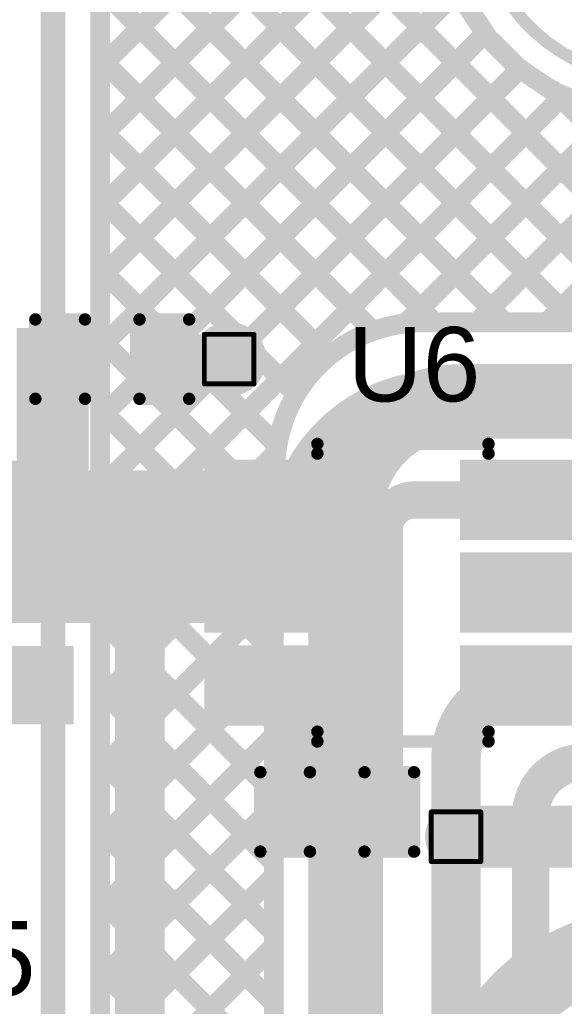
# Model space of a CAD drawing. Header units: inches. Extents: x -17 to 349, y -40 to 215.
# Drawn here: x 103.25 to 108.83, y 152.36 to 162.46 of the extents above; entities that cross this region are included whole.
import ezdxf

# ---------------------------------------------------------------- set-up
doc = ezdxf.new("R2010")
doc.units = ezdxf.units.IN
for name, color, linetype in [('Board Outline', 216, 'Continuous'), ('Bottom Layer', 5, 'Continuous'), ('Drill Drawing', 1, 'Continuous'), ('Top Layer', 1, 'Continuous'), ('Top Overlay', 2, 'Continuous'), ('Top Paste', 8, 'Continuous'), ('Top Solder', 216, 'Continuous'), ('Via Holes', 16, 'Continuous')]:
    doc.layers.add(name, color=color, linetype=linetype)
doc.styles.add('Arial', font='', dxfattribs={"height": 0.2})
doc.styles.get('Arial').set_extended_font_data('Arial')

# ---------------------------------------------------------------- blocks, each defined once
blk = doc.blocks.new('SOT_23_6_46')
at = {"layer": 'Top Layer'}
for points in [[(-1.91999743, 1.26000002), (-0.69999733, 1.26000002), (-0.69999733, 0.64000126), (-1.91999743, 0.64000126)], [(0.70000241, 1.26000002), (1.92000251, 1.26000002), (1.92000251, 0.64000126), (0.70000241, 0.64000126)], [(-1.91999743, 0.30999938), (-0.69999733, 0.30999938), (-0.69999733, -0.30999938), (-1.91999743, -0.30999938)], [(0.70000495, 0.30999938), (1.92000505, 0.30999938), (1.92000505, -0.30999938), (0.70000495, -0.30999938)], [(-1.91999743, -0.64000126), (-0.69999733, -0.64000126), (-0.69999733, -1.26000002), (-1.91999743, -1.26000002)], [(0.70000241, -0.64000126), (1.92000251, -0.64000126), (1.92000251, -1.26000002), (0.70000241, -1.26000002)]]:
    blk.add_hatch(color=1, dxfattribs=at).paths.add_polyline_path(points)
at = {"layer": 'Top Paste'}
for points in [[(-1.91999743, 1.26000002), (-0.69999733, 1.26000002), (-0.69999733, 0.64000126), (-1.91999743, 0.64000126)], [(0.70000241, 1.26000002), (1.92000251, 1.26000002), (1.92000251, 0.64000126), (0.70000241, 0.64000126)], [(-1.91999743, 0.30999938), (-0.69999733, 0.30999938), (-0.69999733, -0.30999938), (-1.91999743, -0.30999938)], [(0.70000495, 0.30999938), (1.92000505, 0.30999938), (1.92000505, -0.30999938), (0.70000495, -0.30999938)], [(-1.91999743, -0.64000126), (-0.69999733, -0.64000126), (-0.69999733, -1.26000002), (-1.91999743, -1.26000002)], [(0.70000241, -0.64000126), (1.92000251, -0.64000126), (1.92000251, -1.26000002), (0.70000241, -1.26000002)]]:
    blk.add_hatch(color=8, dxfattribs=at).paths.add_polyline_path(points)
at = {"layer": 'Top Solder'}
for points in [[(-2.02159743, 1.36160002), (-0.59839733, 1.36160002), (-0.59839733, 0.53840126), (-2.02159743, 0.53840126)], [(0.5984024099999999, 1.36160002), (2.02160251, 1.36160002), (2.02160251, 0.53840126), (0.5984024099999999, 0.53840126)], [(-2.02159743, 0.41159938), (-0.59839733, 0.41159938), (-0.59839733, -0.41159938), (-2.02159743, -0.41159938)], [(0.5984049499999999, 0.41159938), (2.02160505, 0.41159938), (2.02160505, -0.41159938), (0.5984049499999999, -0.41159938)], [(-2.02159743, -0.53840126), (-0.59839733, -0.53840126), (-0.59839733, -1.36160002), (-2.02159743, -1.36160002)], [(0.5984024099999999, -0.53840126), (2.02160251, -0.53840126), (2.02160251, -1.36160002), (0.5984024099999999, -1.36160002)]]:
    blk.add_hatch(color=216, dxfattribs=at).paths.add_polyline_path(points)
at = {"layer": 'Top Overlay'}
for points in [[(-0.88899746, 1.524, 0.127, 0.127, 0), (-0.889, 1.4240002, 0.127, 0.127, 0)], [(0.8636, 1.524, 0.127, 0.127, 0), (-0.88899746, 1.524, 0.127, 0.127, 0)], [(0.8636, 1.524, 0.127, 0.127, 0), (0.8636, 1.4240002, 0.127, 0.127, 0)], [(-2.0574, 0.9652, 0.127, 0.127, 0), (-2.1844, 1.0922, 0.127, 0.127, 0)], [(-2.1844, 1.0922, 0.127, 0.127, 0), (-2.1844, 0.8382, 0.127, 0.127, 0)], [(-2.0574, 0.9652, 0.127, 0.127, 0), (-2.1844, 0.8382, 0.127, 0.127, 0)], [(-0.88899746, -1.524, 0.127, 0.127, 0), (-0.889, -1.4240002, 0.127, 0.127, 0)], [(0.8636, -1.4240002, 0.127, 0.127, 0), (0.8636, -1.524, 0.127, 0.127, 0)], [(0.8636, -1.524, 0.127, 0.127, 0), (-0.88899746, -1.524, 0.127, 0.127, 0)]]:
    blk.add_lwpolyline(points, format="xyseb", dxfattribs=at)
for points in [[(-0.92074746, 1.524, 0.0635, 0.0635, 1), (-0.85724746, 1.524, 0.0635, 0.0635, 1)], [(-0.92074746, 1.524, 0.0635, 0.0635, 1), (-0.85724746, 1.524, 0.0635, 0.0635, 1)], [(0.83185, 1.524, 0.0635, 0.0635, 1), (0.8953499999999999, 1.524, 0.0635, 0.0635, 1)], [(0.83185, 1.524, 0.0635, 0.0635, 1), (0.8953499999999999, 1.524, 0.0635, 0.0635, 1)], [(-0.9207499999999998, 1.4240002, 0.0635, 0.0635, 1), (-0.85725, 1.4240002, 0.0635, 0.0635, 1)], [(0.83185, 1.4240002, 0.0635, 0.0635, 1), (0.8953499999999999, 1.4240002, 0.0635, 0.0635, 1)], [(-2.21615, 1.0922, 0.0635, 0.0635, 1), (-2.15265, 1.0922, 0.0635, 0.0635, 1)], [(-2.21615, 1.0922, 0.0635, 0.0635, 1), (-2.15265, 1.0922, 0.0635, 0.0635, 1)], [(-2.08915, 0.9652, 0.0635, 0.0635, 1), (-2.02565, 0.9652, 0.0635, 0.0635, 1)], [(-2.08915, 0.9652, 0.0635, 0.0635, 1), (-2.02565, 0.9652, 0.0635, 0.0635, 1)], [(-2.21615, 0.8382, 0.0635, 0.0635, 1), (-2.15265, 0.8382, 0.0635, 0.0635, 1)], [(-2.21615, 0.8382, 0.0635, 0.0635, 1), (-2.15265, 0.8382, 0.0635, 0.0635, 1)], [(-0.9207499999999998, -1.4240002, 0.0635, 0.0635, 1), (-0.85725, -1.4240002, 0.0635, 0.0635, 1)], [(0.83185, -1.4240002, 0.0635, 0.0635, 1), (0.8953499999999999, -1.4240002, 0.0635, 0.0635, 1)], [(-0.92074746, -1.524, 0.0635, 0.0635, 1), (-0.85724746, -1.524, 0.0635, 0.0635, 1)], [(-0.92074746, -1.524, 0.0635, 0.0635, 1), (-0.85724746, -1.524, 0.0635, 0.0635, 1)], [(0.83185, -1.524, 0.0635, 0.0635, 1), (0.8953499999999999, -1.524, 0.0635, 0.0635, 1)], [(0.83185, -1.524, 0.0635, 0.0635, 1), (0.8953499999999999, -1.524, 0.0635, 0.0635, 1)]]:
    blk.add_lwpolyline(points, format="xyseb", close=True, dxfattribs=at)
blk = doc.blocks.new('SOT_23_5_65')
at = {"layer": 'Top Layer'}
for points in [[(-1.85000011, 1.25000004), (-0.74999977, 1.25000004), (-0.74999977, 0.65000124), (-1.85000011, 0.65000124)], [(0.74999977, 1.25000004), (1.85000011, 1.25000004), (1.85000011, 0.65000124), (0.74999977, 0.65000124)], [(-1.85000011, 0.2999994), (-0.74999977, 0.2999994), (-0.74999977, -0.2999994), (-1.85000011, -0.2999994)], [(-1.85000011, -0.65000124), (-0.74999977, -0.65000124), (-0.74999977, -1.25000004), (-1.85000011, -1.25000004)], [(0.74999977, -0.65000124), (1.85000011, -0.65000124), (1.85000011, -1.25000004), (0.74999977, -1.25000004)]]:
    blk.add_hatch(color=1, dxfattribs=at).paths.add_polyline_path(points)
at = {"layer": 'Top Paste'}
for points in [[(-1.85000011, 1.25000004), (-0.74999977, 1.25000004), (-0.74999977, 0.65000124), (-1.85000011, 0.65000124)], [(0.74999977, 1.25000004), (1.85000011, 1.25000004), (1.85000011, 0.65000124), (0.74999977, 0.65000124)], [(-1.85000011, 0.2999994), (-0.74999977, 0.2999994), (-0.74999977, -0.2999994), (-1.85000011, -0.2999994)], [(-1.85000011, -0.65000124), (-0.74999977, -0.65000124), (-0.74999977, -1.25000004), (-1.85000011, -1.25000004)], [(0.74999977, -0.65000124), (1.85000011, -0.65000124), (1.85000011, -1.25000004), (0.74999977, -1.25000004)]]:
    blk.add_hatch(color=8, dxfattribs=at).paths.add_polyline_path(points)
at = {"layer": 'Top Solder'}
for points in [[(-1.95160011, 1.35160004), (-0.6483997699999999, 1.35160004), (-0.6483997699999999, 0.54840124), (-1.95160011, 0.54840124)], [(0.6483997699999999, 1.35160004), (1.95160011, 1.35160004), (1.95160011, 0.54840124), (0.6483997699999999, 0.54840124)], [(-1.95160011, 0.4015993999999999), (-0.6483997699999999, 0.4015993999999999), (-0.6483997699999999, -0.4015993999999999), (-1.95160011, -0.4015993999999999)], [(-1.95160011, -0.54840124), (-0.6483997699999999, -0.54840124), (-0.6483997699999999, -1.35160004), (-1.95160011, -1.35160004)], [(0.6483997699999999, -0.54840124), (1.95160011, -0.54840124), (1.95160011, -1.35160004), (0.6483997699999999, -1.35160004)]]:
    blk.add_hatch(color=216, dxfattribs=at).paths.add_polyline_path(points)
at = {"layer": 'Top Overlay'}
for points in [[(-0.87900256, 1.4986, 0.127, 0.127, 0), (0.8735974400000001, 1.4986, 0.127, 0.127, 0)], [(-0.87900256, 1.3986002, 0.127, 0.127, 0), (-0.87900256, 1.4986, 0.127, 0.127, 0)], [(0.8735974400000001, 1.3986002, 0.127, 0.127, 0), (0.8735974400000001, 1.4986, 0.127, 0.127, 0)], [(-2.1336, 1.0668, 0.127, 0.127, 0), (-2.0066, 0.9397999999999999, 0.127, 0.127, 0)], [(-2.1336, 0.8128, 0.127, 0.127, 0), (-2.1336, 1.0668, 0.127, 0.127, 0)], [(-2.1336, 0.8128, 0.127, 0.127, 0), (-2.0066, 0.9397999999999999, 0.127, 0.127, 0)], [(0.88000078, -0.41800018, 0.127, 0.127, 0), (0.88000078, 0.43999912, 0.127, 0.127, 0)], [(-0.87900256, -1.4986, 0.127, 0.127, 0), (-0.87900256, -1.3986002, 0.127, 0.127, 0)], [(0.8735974400000001, -1.4986, 0.127, 0.127, 0), (0.8735974400000001, -1.3986002, 0.127, 0.127, 0)], [(-0.87900256, -1.4986, 0.127, 0.127, 0), (0.8735974400000001, -1.4986, 0.127, 0.127, 0)]]:
    blk.add_lwpolyline(points, format="xyseb", dxfattribs=at)
for points in [[(-0.9107525599999998, 1.4986, 0.0635, 0.0635, 1), (-0.8472525599999999, 1.4986, 0.0635, 0.0635, 1)], [(-0.9107525599999998, 1.4986, 0.0635, 0.0635, 1), (-0.8472525599999999, 1.4986, 0.0635, 0.0635, 1)], [(0.84184744, 1.4986, 0.0635, 0.0635, 1), (0.9053474399999999, 1.4986, 0.0635, 0.0635, 1)], [(0.84184744, 1.4986, 0.0635, 0.0635, 1), (0.9053474399999999, 1.4986, 0.0635, 0.0635, 1)], [(-0.9107525599999998, 1.3986002, 0.0635, 0.0635, 1), (-0.8472525599999999, 1.3986002, 0.0635, 0.0635, 1)], [(0.84184744, 1.3986002, 0.0635, 0.0635, 1), (0.9053474399999999, 1.3986002, 0.0635, 0.0635, 1)], [(-2.16535, 1.0668, 0.0635, 0.0635, 1), (-2.10185, 1.0668, 0.0635, 0.0635, 1)], [(-2.16535, 1.0668, 0.0635, 0.0635, 1), (-2.10185, 1.0668, 0.0635, 0.0635, 1)], [(-2.03835, 0.9397999999999999, 0.0635, 0.0635, 1), (-1.97485, 0.9397999999999999, 0.0635, 0.0635, 1)], [(-2.03835, 0.9397999999999999, 0.0635, 0.0635, 1), (-1.97485, 0.9397999999999999, 0.0635, 0.0635, 1)], [(-2.16535, 0.8128, 0.0635, 0.0635, 1), (-2.10185, 0.8128, 0.0635, 0.0635, 1)], [(-2.16535, 0.8128, 0.0635, 0.0635, 1), (-2.10185, 0.8128, 0.0635, 0.0635, 1)], [(0.84825078, 0.43999912, 0.0635, 0.0635, 1), (0.91175078, 0.43999912, 0.0635, 0.0635, 1)], [(0.84825078, -0.41800018, 0.0635, 0.0635, 1), (0.91175078, -0.41800018, 0.0635, 0.0635, 1)], [(-0.9107525599999998, -1.3986002, 0.0635, 0.0635, 1), (-0.8472525599999999, -1.3986002, 0.0635, 0.0635, 1)], [(0.84184744, -1.3986002, 0.0635, 0.0635, 1), (0.9053474399999999, -1.3986002, 0.0635, 0.0635, 1)], [(-0.9107525599999998, -1.4986, 0.0635, 0.0635, 1), (-0.8472525599999999, -1.4986, 0.0635, 0.0635, 1)], [(-0.9107525599999998, -1.4986, 0.0635, 0.0635, 1), (-0.8472525599999999, -1.4986, 0.0635, 0.0635, 1)], [(0.84184744, -1.4986, 0.0635, 0.0635, 1), (0.9053474399999999, -1.4986, 0.0635, 0.0635, 1)], [(0.84184744, -1.4986, 0.0635, 0.0635, 1), (0.9053474399999999, -1.4986, 0.0635, 0.0635, 1)]]:
    blk.add_lwpolyline(points, format="xyseb", close=True, dxfattribs=at)
blk = doc.blocks.new('C___0402_89')
at = {"layer": 'Top Layer'}
for points in [[(-0.6985, -0.3175), (-0.6985, 0.3175), (-0.2412999999999999, 0.3175), (-0.2413, -0.3175)], [(0.2412999999999999, -0.3175), (0.2413, 0.3175), (0.6985, 0.3175), (0.6985, -0.3175)]]:
    blk.add_hatch(color=1, dxfattribs=at).paths.add_polyline_path(points)
at = {"layer": 'Top Paste'}
for points in [[(-0.6985, -0.3175), (-0.6985, 0.3175), (-0.2412999999999999, 0.3175), (-0.2413, -0.3175)], [(0.2412999999999999, -0.3175), (0.2413, 0.3175), (0.6985, 0.3175), (0.6985, -0.3175)]]:
    blk.add_hatch(color=8, dxfattribs=at).paths.add_polyline_path(points)
at = {"layer": 'Top Solder'}
for points in [[(-0.7584998799999999, -0.37749988), (-0.7584998799999999, 0.37749988), (-0.18130012, 0.37749988), (-0.18130012, -0.37749988)], [(0.18130012, -0.37749988), (0.18130012, 0.37749988), (0.7584998799999999, 0.37749988), (0.7584998799999999, -0.37749988)]]:
    blk.add_hatch(color=216, dxfattribs=at).paths.add_polyline_path(points)
at = {"layer": 'Top Overlay'}
for points in [[(-0.27940254, 0.40640254, 0.127, 0.127, 0), (-0.7874, 0.4064, 0.127, 0.127, 0)], [(-0.7874, 0.4064, 0.127, 0.127, 0), (-0.7874, -0.4064, 0.127, 0.127, 0)], [(0.7874, 0.4064, 0.127, 0.127, 0), (0.2794, 0.4064, 0.127, 0.127, 0)], [(0.7874, 0.4064, 0.127, 0.127, 0), (0.7874, -0.4064, 0.127, 0.127, 0)], [(-0.27940254, -0.40640254, 0.127, 0.127, 0), (-0.7874, -0.4064, 0.127, 0.127, 0)], [(0.7874, -0.4064, 0.127, 0.127, 0), (0.2794, -0.4064, 0.127, 0.127, 0)]]:
    blk.add_lwpolyline(points, format="xyseb", dxfattribs=at)
for points in [[(-0.8191499999999999, 0.4064, 0.0635, 0.0635, 1), (-0.7556499999999999, 0.4064, 0.0635, 0.0635, 1)], [(-0.8191499999999999, 0.4064, 0.0635, 0.0635, 1), (-0.7556499999999999, 0.4064, 0.0635, 0.0635, 1)], [(-0.31115254, 0.40640254, 0.0635, 0.0635, 1), (-0.24765254, 0.40640254, 0.0635, 0.0635, 1)], [(0.24765, 0.4064, 0.0635, 0.0635, 1), (0.31115, 0.4064, 0.0635, 0.0635, 1)], [(0.7556499999999999, 0.4064, 0.0635, 0.0635, 1), (0.8191499999999999, 0.4064, 0.0635, 0.0635, 1)], [(0.7556499999999999, 0.4064, 0.0635, 0.0635, 1), (0.8191499999999999, 0.4064, 0.0635, 0.0635, 1)], [(-0.8191499999999999, -0.4064, 0.0635, 0.0635, 1), (-0.7556499999999999, -0.4064, 0.0635, 0.0635, 1)], [(-0.8191499999999999, -0.4064, 0.0635, 0.0635, 1), (-0.7556499999999999, -0.4064, 0.0635, 0.0635, 1)], [(-0.31115254, -0.40640254, 0.0635, 0.0635, 1), (-0.24765254, -0.40640254, 0.0635, 0.0635, 1)], [(0.24765, -0.4064, 0.0635, 0.0635, 1), (0.31115, -0.4064, 0.0635, 0.0635, 1)], [(0.7556499999999999, -0.4064, 0.0635, 0.0635, 1), (0.8191499999999999, -0.4064, 0.0635, 0.0635, 1)], [(0.7556499999999999, -0.4064, 0.0635, 0.0635, 1), (0.8191499999999999, -0.4064, 0.0635, 0.0635, 1)]]:
    blk.add_lwpolyline(points, format="xyseb", close=True, dxfattribs=at)
blk = doc.blocks.new('C___0402_99')
at = {"layer": 'Top Layer'}
for points in [[(-0.6985, -0.3175), (-0.6985, 0.3175), (-0.2412999999999999, 0.3175), (-0.2413, -0.3175)], [(0.2412999999999999, -0.3175), (0.2413, 0.3175), (0.6985, 0.3175), (0.6985, -0.3175)]]:
    blk.add_hatch(color=1, dxfattribs=at).paths.add_polyline_path(points)
at = {"layer": 'Top Paste'}
for points in [[(-0.6985, -0.3175), (-0.6985, 0.3175), (-0.2412999999999999, 0.3175), (-0.2413, -0.3175)], [(0.2412999999999999, -0.3175), (0.2413, 0.3175), (0.6985, 0.3175), (0.6985, -0.3175)]]:
    blk.add_hatch(color=8, dxfattribs=at).paths.add_polyline_path(points)
at = {"layer": 'Top Solder'}
for points in [[(-0.7584998799999999, -0.37749988), (-0.7584998799999999, 0.37749988), (-0.18130012, 0.37749988), (-0.18130012, -0.37749988)], [(0.18130012, -0.37749988), (0.18130012, 0.37749988), (0.7584998799999999, 0.37749988), (0.7584998799999999, -0.37749988)]]:
    blk.add_hatch(color=216, dxfattribs=at).paths.add_polyline_path(points)
at = {"layer": 'Top Overlay'}
for points in [[(-0.7874, 0.4064, 0.127, 0.127, 0), (-0.2794, 0.4064, 0.127, 0.127, 0)], [(-0.7874, -0.4064, 0.127, 0.127, 0), (-0.7874, 0.4064, 0.127, 0.127, 0)], [(0.27940254, 0.40640254, 0.127, 0.127, 0), (0.7874, 0.4064, 0.127, 0.127, 0)], [(0.7874, -0.4064, 0.127, 0.127, 0), (0.7874, 0.4064, 0.127, 0.127, 0)], [(-0.7874, -0.4064, 0.127, 0.127, 0), (-0.2794, -0.4064, 0.127, 0.127, 0)], [(0.27940254, -0.40640254, 0.127, 0.127, 0), (0.7874, -0.4064, 0.127, 0.127, 0)]]:
    blk.add_lwpolyline(points, format="xyseb", dxfattribs=at)
for points in [[(-0.8191499999999999, 0.4064, 0.0635, 0.0635, 1), (-0.7556499999999999, 0.4064, 0.0635, 0.0635, 1)], [(-0.8191499999999999, 0.4064, 0.0635, 0.0635, 1), (-0.7556499999999999, 0.4064, 0.0635, 0.0635, 1)], [(-0.31115, 0.4064, 0.0635, 0.0635, 1), (-0.24765, 0.4064, 0.0635, 0.0635, 1)], [(0.24765254, 0.40640254, 0.0635, 0.0635, 1), (0.31115254, 0.40640254, 0.0635, 0.0635, 1)], [(0.7556499999999999, 0.4064, 0.0635, 0.0635, 1), (0.8191499999999999, 0.4064, 0.0635, 0.0635, 1)], [(0.7556499999999999, 0.4064, 0.0635, 0.0635, 1), (0.8191499999999999, 0.4064, 0.0635, 0.0635, 1)], [(-0.8191499999999999, -0.4064, 0.0635, 0.0635, 1), (-0.7556499999999999, -0.4064, 0.0635, 0.0635, 1)], [(-0.8191499999999999, -0.4064, 0.0635, 0.0635, 1), (-0.7556499999999999, -0.4064, 0.0635, 0.0635, 1)], [(-0.31115, -0.4064, 0.0635, 0.0635, 1), (-0.24765, -0.4064, 0.0635, 0.0635, 1)], [(0.24765254, -0.40640254, 0.0635, 0.0635, 1), (0.31115254, -0.40640254, 0.0635, 0.0635, 1)], [(0.7556499999999999, -0.4064, 0.0635, 0.0635, 1), (0.8191499999999999, -0.4064, 0.0635, 0.0635, 1)], [(0.7556499999999999, -0.4064, 0.0635, 0.0635, 1), (0.8191499999999999, -0.4064, 0.0635, 0.0635, 1)]]:
    blk.add_lwpolyline(points, format="xyseb", close=True, dxfattribs=at)

msp = doc.modelspace()

# ---------------------------------------------------------------- hatches: boundary and pattern name
at = {"layer": 'Bottom Layer'}
h = msp.add_hatch(color=5, dxfattribs=at)
edge = h.paths.add_edge_path()
edge.add_arc((105.39429772, 158.98441152), 0.2999994, 0, 360)
h = msp.add_hatch(color=5, dxfattribs=at)
edge = h.paths.add_edge_path()
edge.add_arc((107.71788972, 154.09193464), 0.2999994, 0, 360)
at = {"layer": 'Top Layer'}
for points in [[(103.21945574, 157.24382318), (103.95605574, 157.24382318), (103.95605574, 159.30188866), (103.21945574, 159.30188866)], [(102.6011029, 156.2823265), (106.46174542, 156.2823265), (106.46174542, 157.84382198), (102.6011029, 157.84382198)]]:
    msp.add_hatch(color=1, dxfattribs=at).paths.add_polyline_path(points)
h = msp.add_hatch(color=1, dxfattribs=at)
edge = h.paths.add_edge_path()
edge.add_arc((105.39429772, 158.98441152), 0.2999994, 0, 360)
h = msp.add_hatch(color=1, dxfattribs=at)
edge = h.paths.add_edge_path()
edge.add_arc((107.71788972, 154.09193464), 0.2999994, 0, 360)
at = {"layer": 'Via Holes'}
h = msp.add_hatch(color=7, dxfattribs=at)
edge = h.paths.add_edge_path()
edge.add_arc((105.39429772, 158.98441152), 0.1499997, 0, 360)
h = msp.add_hatch(color=7, dxfattribs=at)
edge = h.paths.add_edge_path()
edge.add_arc((107.71788972, 154.09193464), 0.1499997, 0, 360)

# ---------------------------------------------------------------- linework, layer by layer
at = {"layer": 'Board Outline'}
msp.add_lwpolyline([(109.75578506, 161.8564581, 0.127, 0.127, -0.4142135623828077), (107.93931168, 163.67293148, 0.127, 0.127, 0)], format="xyseb", dxfattribs=at)
at = {"layer": 'Bottom Layer'}
for points in [[(103.59116188, 149.0678248, 0.254, 0.254, 0), (103.59116188, 166.0975088, 0.254, 0.254, 0)], [(104.07376188, 149.0678248, 0.2032, 0.2032, 0), (104.07376188, 166.0975088, 0.2032, 0.2032, 0)], [(104.07376188, 165.65936896, 0.2032, 0.2032, 0), (110.37226084, 159.36087, 0.2032, 0.2032, 0)], [(104.07376188, 161.96970654, 0.2032, 0.2032, 0), (107.55085932, 165.44680398, 0.2032, 0.2032, 0)], [(104.07376188, 164.94094774, 0.2032, 0.2032, 0), (109.65383962, 159.36087, 0.2032, 0.2032, 0)], [(104.07376188, 161.25128532, 0.2032, 0.2032, 0), (107.55085932, 164.72838276, 0.2032, 0.2032, 0)], [(104.07376188, 164.22252652, 0.2032, 0.2032, 0), (108.9354184, 159.36087, 0.2032, 0.2032, 0)], [(104.07376188, 160.5328641, 0.2032, 0.2032, 0), (107.55085932, 164.00996154, 0.2032, 0.2032, 0)], [(104.07376188, 163.5041053, 0.2032, 0.2032, 0), (108.21699718, 159.36087, 0.2032, 0.2032, 0)], [(104.07376188, 159.81444288, 0.2032, 0.2032, 0), (107.58554302, 163.32622402, 0.2032, 0.2032, 0)], [(104.07376188, 162.78568408, 0.2032, 0.2032, 0), (107.49857596, 159.36087, 0.2032, 0.2032, 0)], [(104.07376188, 159.09602166, 0.2032, 0.2032, 0), (107.7512196, 162.77347938, 0.2032, 0.2032, 0)], [(107.8308105, 162.60083812, 0.2032, 0.2032, 0), (108.02864348, 162.30476048, 0.2032, 0.2032, 0)], [(104.07376188, 158.37760044, 0.2032, 0.2032, 0), (108.0175386, 162.32137716, 0.2032, 0.2032, 0)], [(108.07695428, 162.24589344, 0.2032, 0.2032, 0), (108.32874702, 161.9941007, 0.2032, 0.2032, 0)], [(104.07376188, 162.06726286, 0.2032, 0.2032, 0), (106.86833592, 159.27268882, 0.2032, 0.2032, 0)], [(104.07376188, 157.65917922, 0.2032, 0.2032, 0), (108.37399204, 161.95940938, 0.2032, 0.2032, 0)], [(108.38761152, 161.9457899, 0.2032, 0.2032, 0), (108.6836917, 161.74795692, 0.2032, 0.2032, 0)], [(108.71766928, 161.73388278, 0.2032, 0.2032, 0), (111.09068206, 159.36087, 0.2032, 0.2032, 0)], [(108.75085184, 161.7120591, 0.2032, 0.2032, 0), (109.07983264, 161.57579064, 0.2032, 0.2032, 0)], [(104.07376188, 156.940758, 0.2032, 0.2032, 0), (108.81746842, 161.68446454, 0.2032, 0.2032, 0)], [(107.2021859, 159.3507608, 0.2032, 0.2032, 0), (109.36323314, 161.51180804, 0.2032, 0.2032, 0)], [(107.93071632, 159.36087, 0.2032, 0.2032, 0), (110.03785206, 161.46800574, 0.2032, 0.2032, 0)], [(108.64913754, 159.36087, 0.2032, 0.2032, 0), (110.75627582, 161.46800828, 0.2032, 0.2032, 0)], [(104.07376188, 161.34884164, 0.2032, 0.2032, 0), (106.4111156, 159.01148792, 0.2032, 0.2032, 0)], [(104.07376188, 160.63042042, 0.2032, 0.2032, 0), (106.08026028, 158.62392202, 0.2032, 0.2032, 0)], [(104.07376188, 159.9119992, 0.2032, 0.2032, 0), (105.88808388, 158.0976772, 0.2032, 0.2032, 0)], [(106.66541786, 159.18274234, 0.2032, 0.2032, -0.04912679506683383), (106.93863296, 159.29591204, 0.2032, 0.2032, 0)], [(106.93863296, 159.29591204, 0.2032, 0.2032, -0.04912704050230827), (107.2286781, 159.3536056, 0.2032, 0.2032, 0)], [(107.2286781, 159.3536056, 0.2032, 0.2032, -0.02454869067898602), (107.37654166, 159.36087, 0.2032, 0.2032, 0)], [(107.37654166, 159.36087, 0.2032, 0.2032, 0), (112.73489772, 159.36087, 0.2032, 0.2032, 0)], [(107.37654166, 159.36087, 0.2032, 0.2032, 0), (112.73489772, 159.36087, 0.2032, 0.2032, 0)], [(104.07376188, 159.19357798, 0.2032, 0.2032, 0), (105.85194476, 157.4153951, 0.2032, 0.2032, 0)], [(106.41953062, 159.01844498, 0.2032, 0.2032, -0.04912688177271168), (106.66541786, 159.18274234, 0.2032, 0.2032, 0)], [(106.21042004, 158.8093344, 0.2032, 0.2032, -0.04912697017057421), (106.41953062, 159.01844498, 0.2032, 0.2032, 0)], [(106.04612268, 158.56344716, 0.2032, 0.2032, -0.04912685895083249), (106.21042004, 158.8093344, 0.2032, 0.2032, 0)], [(106.58809772, 157.3740566, 0.7619999999999999, 0.7619999999999999, -0.4142135623730951), (107.76625894, 158.55221782, 0.7619999999999999, 0.7619999999999999, 0)], [(107.76625894, 158.55221782, 0.7619999999999999, 0.7619999999999999, 0), (110.04509868, 158.55221782, 0.7619999999999999, 0.7619999999999999, 0)], [(105.93295552, 158.29023206, 0.2032, 0.2032, -0.04912675030068121), (106.04612268, 158.56344716, 0.2032, 0.2032, 0)], [(104.07376188, 158.47515676, 0.2032, 0.2032, 0), (105.85149772, 156.69742092, 0.2032, 0.2032, 0)], [(105.87526196, 158.00018692, 0.2032, 0.2032, -0.04912697551176326), (105.93295552, 158.29023206, 0.2032, 0.2032, 0)], [(104.07376188, 156.22233678, 0.2032, 0.2032, 0), (105.87810676, 158.02668166, 0.2032, 0.2032, 0)], [(105.86799756, 157.85232844, 0.2032, 0.2032, -0.02454793264143553), (105.87526196, 158.00018692, 0.2032, 0.2032, 0)], [(105.86799756, 157.6248816, 0.2032, 0.2032, 0), (105.86799756, 157.8523259, 0.2032, 0.2032, 0)], [(104.07376188, 157.75673554, 0.2032, 0.2032, 0), (105.85149772, 155.9789997, 0.2032, 0.2032, 0)], [(106.58809772, 144.1791503, 0.7619999999999999, 0.7619999999999999, 0), (106.58809772, 157.3740566, 0.7619999999999999, 0.7619999999999999, 0)], [(105.85149772, 157.3740566, 0.2032, 0.2032, -0.03285508154971514), (105.86799756, 157.6248816, 0.2032, 0.2032, 0)], [(105.85149772, 149.15070246, 0.2032, 0.2032, 0), (105.85149772, 157.3740566, 0.2032, 0.2032, 0)], [(104.07376188, 155.50391556, 0.2032, 0.2032, 0), (105.85149772, 157.2816514, 0.2032, 0.2032, 0)], [(104.07376188, 157.03831432, 0.2032, 0.2032, 0), (105.85149772, 155.26057848, 0.2032, 0.2032, 0)], [(104.07376188, 154.78549434, 0.2032, 0.2032, 0), (105.85149772, 156.56323018, 0.2032, 0.2032, 0)], [(104.07376188, 156.3198931, 0.2032, 0.2032, 0), (105.85149772, 154.54215726, 0.2032, 0.2032, 0)], [(104.07376188, 154.06707312, 0.2032, 0.2032, 0), (105.85149772, 155.84480896, 0.2032, 0.2032, 0)], [(104.07376188, 155.60147188, 0.2032, 0.2032, 0), (105.85149772, 153.82373604, 0.2032, 0.2032, 0)], [(104.07376188, 153.3486519, 0.2032, 0.2032, 0), (105.85149772, 155.12638774, 0.2032, 0.2032, 0)], [(104.07376188, 154.88305066, 0.2032, 0.2032, 0), (105.85149772, 153.10531482, 0.2032, 0.2032, 0)], [(104.07376188, 152.63023068, 0.2032, 0.2032, 0), (105.85149772, 154.40796652, 0.2032, 0.2032, 0)], [(107.71788972, 154.09193464, 0.635, 0.635, 0), (109.3149706, 154.09193464, 0.635, 0.635, 0)], [(104.07376188, 154.16462944, 0.2032, 0.2032, 0), (105.85149772, 152.3868936, 0.2032, 0.2032, 0)], [(104.07376188, 151.91180946, 0.2032, 0.2032, 0), (105.85149772, 153.6895453, 0.2032, 0.2032, 0)], [(104.07376188, 153.44620822, 0.2032, 0.2032, 0), (105.85149772, 151.66847238, 0.2032, 0.2032, 0)], [(107.83475004, 151.11163072, 0.7619999999999999, 0.7619999999999999, -0.4142135623730951), (109.69745396, 152.97433464, 0.7619999999999999, 0.7619999999999999, 0)], [(104.07376188, 151.19338824, 0.2032, 0.2032, 0), (105.85149772, 152.97112408, 0.2032, 0.2032, 0)], [(104.07376188, 152.727787, 0.2032, 0.2032, 0), (105.85149772, 150.95005116, 0.2032, 0.2032, 0)]]:
    msp.add_lwpolyline(points, format="xyseb", dxfattribs=at)
for points in [[(107.9667386, 162.32137716, 0.1016, 0.1016, 1), (108.0683386, 162.32137716, 0.1016, 0.1016, 1)], [(107.97784348, 162.30476048, 0.1016, 0.1016, 1), (108.07944348, 162.30476048, 0.1016, 0.1016, 1)], [(108.02615428, 162.24589344, 0.1016, 0.1016, 1), (108.12775428, 162.24589344, 0.1016, 0.1016, 1)], [(104.02296188, 162.06726286, 0.1016, 0.1016, 1), (104.12456188, 162.06726286, 0.1016, 0.1016, 1)], [(104.02296188, 161.96970654, 0.1016, 0.1016, 1), (104.12456188, 161.96970654, 0.1016, 0.1016, 1)], [(108.27794702, 161.9941007, 0.1016, 0.1016, 1), (108.37954702, 161.9941007, 0.1016, 0.1016, 1)], [(108.32319204, 161.95940938, 0.1016, 0.1016, 1), (108.42479204, 161.95940938, 0.1016, 0.1016, 1)], [(108.33681152, 161.9457899, 0.1016, 0.1016, 1), (108.43841152, 161.9457899, 0.1016, 0.1016, 1)], [(108.6328917, 161.74795692, 0.1016, 0.1016, 1), (108.7344917, 161.74795692, 0.1016, 0.1016, 1)], [(108.66686928, 161.73388278, 0.1016, 0.1016, 1), (108.76846928, 161.73388278, 0.1016, 0.1016, 1)], [(108.70005184, 161.7120591, 0.1016, 0.1016, 1), (108.80165184, 161.7120591, 0.1016, 0.1016, 1)], [(108.76666842, 161.68446454, 0.1016, 0.1016, 1), (108.86826842, 161.68446454, 0.1016, 0.1016, 1)], [(104.02296188, 161.34884164, 0.1016, 0.1016, 1), (104.12456188, 161.34884164, 0.1016, 0.1016, 1)], [(104.02296188, 161.25128532, 0.1016, 0.1016, 1), (104.12456188, 161.25128532, 0.1016, 0.1016, 1)], [(104.02296188, 160.63042042, 0.1016, 0.1016, 1), (104.12456188, 160.63042042, 0.1016, 0.1016, 1)], [(104.02296188, 160.5328641, 0.1016, 0.1016, 1), (104.12456188, 160.5328641, 0.1016, 0.1016, 1)], [(104.02296188, 159.9119992, 0.1016, 0.1016, 1), (104.12456188, 159.9119992, 0.1016, 0.1016, 1)], [(104.02296188, 159.81444288, 0.1016, 0.1016, 1), (104.12456188, 159.81444288, 0.1016, 0.1016, 1)], [(106.81753592, 159.27268882, 0.1016, 0.1016, 1), (106.91913592, 159.27268882, 0.1016, 0.1016, 1)], [(106.88783296, 159.29591204, 0.1016, 0.1016, 1), (106.98943296, 159.29591204, 0.1016, 0.1016, 1)], [(106.88783296, 159.29591204, 0.1016, 0.1016, 1), (106.98943296, 159.29591204, 0.1016, 0.1016, 1)], [(107.1513859, 159.3507608, 0.1016, 0.1016, 1), (107.2529859, 159.3507608, 0.1016, 0.1016, 1)], [(107.1778781, 159.3536056, 0.1016, 0.1016, 1), (107.2794781, 159.3536056, 0.1016, 0.1016, 1)], [(107.1778781, 159.3536056, 0.1016, 0.1016, 1), (107.2794781, 159.3536056, 0.1016, 0.1016, 1)], [(107.32574166, 159.36087, 0.1016, 0.1016, 1), (107.42734166, 159.36087, 0.1016, 0.1016, 1)], [(107.32574166, 159.36087, 0.1016, 0.1016, 1), (107.42734166, 159.36087, 0.1016, 0.1016, 1)], [(107.32574166, 159.36087, 0.1016, 0.1016, 1), (107.42734166, 159.36087, 0.1016, 0.1016, 1)], [(107.44777596, 159.36087, 0.1016, 0.1016, 1), (107.54937596, 159.36087, 0.1016, 0.1016, 1)], [(107.87991632, 159.36087, 0.1016, 0.1016, 1), (107.98151632, 159.36087, 0.1016, 0.1016, 1)], [(108.16619718, 159.36087, 0.1016, 0.1016, 1), (108.26779718, 159.36087, 0.1016, 0.1016, 1)], [(108.59833754, 159.36087, 0.1016, 0.1016, 1), (108.69993754, 159.36087, 0.1016, 0.1016, 1)], [(104.02296188, 159.19357798, 0.1016, 0.1016, 1), (104.12456188, 159.19357798, 0.1016, 0.1016, 1)], [(106.61461786, 159.18274234, 0.1016, 0.1016, 1), (106.71621786, 159.18274234, 0.1016, 0.1016, 1)], [(106.61461786, 159.18274234, 0.1016, 0.1016, 1), (106.71621786, 159.18274234, 0.1016, 0.1016, 1)], [(104.02296188, 159.09602166, 0.1016, 0.1016, 1), (104.12456188, 159.09602166, 0.1016, 0.1016, 1)], [(106.3603156, 159.01148792, 0.1016, 0.1016, 1), (106.4619156, 159.01148792, 0.1016, 0.1016, 1)], [(106.36873062, 159.01844498, 0.1016, 0.1016, 1), (106.47033062, 159.01844498, 0.1016, 0.1016, 1)], [(106.36873062, 159.01844498, 0.1016, 0.1016, 1), (106.47033062, 159.01844498, 0.1016, 0.1016, 1)], [(106.15962004, 158.8093344, 0.1016, 0.1016, 1), (106.26122004, 158.8093344, 0.1016, 0.1016, 1)], [(106.15962004, 158.8093344, 0.1016, 0.1016, 1), (106.26122004, 158.8093344, 0.1016, 0.1016, 1)], [(107.57575894, 158.55221782, 0.3809999999999999, 0.3809999999999999, 1), (107.95675894, 158.55221782, 0.3809999999999999, 0.3809999999999999, 1)], [(107.57575894, 158.55221782, 0.3809999999999999, 0.3809999999999999, 1), (107.95675894, 158.55221782, 0.3809999999999999, 0.3809999999999999, 1)], [(105.99532268, 158.56344716, 0.1016, 0.1016, 1), (106.09692268, 158.56344716, 0.1016, 0.1016, 1)], [(105.99532268, 158.56344716, 0.1016, 0.1016, 1), (106.09692268, 158.56344716, 0.1016, 0.1016, 1)], [(106.02946028, 158.62392202, 0.1016, 0.1016, 1), (106.13106028, 158.62392202, 0.1016, 0.1016, 1)], [(104.02296188, 158.47515676, 0.1016, 0.1016, 1), (104.12456188, 158.47515676, 0.1016, 0.1016, 1)], [(104.02296188, 158.37760044, 0.1016, 0.1016, 1), (104.12456188, 158.37760044, 0.1016, 0.1016, 1)], [(105.88215552, 158.29023206, 0.1016, 0.1016, 1), (105.98375552, 158.29023206, 0.1016, 0.1016, 1)], [(105.88215552, 158.29023206, 0.1016, 0.1016, 1), (105.98375552, 158.29023206, 0.1016, 0.1016, 1)], [(105.83728388, 158.0976772, 0.1016, 0.1016, 1), (105.93888388, 158.0976772, 0.1016, 0.1016, 1)], [(105.82446196, 158.00018692, 0.1016, 0.1016, 1), (105.92606196, 158.00018692, 0.1016, 0.1016, 1)], [(105.82446196, 158.00018692, 0.1016, 0.1016, 1), (105.92606196, 158.00018692, 0.1016, 0.1016, 1)], [(105.82730676, 158.02668166, 0.1016, 0.1016, 1), (105.92890676, 158.02668166, 0.1016, 0.1016, 1)], [(105.81719756, 157.85232844, 0.1016, 0.1016, 1), (105.91879756, 157.85232844, 0.1016, 0.1016, 1)], [(105.81719756, 157.8523259, 0.1016, 0.1016, 1), (105.91879756, 157.8523259, 0.1016, 0.1016, 1)], [(104.02296188, 157.75673554, 0.1016, 0.1016, 1), (104.12456188, 157.75673554, 0.1016, 0.1016, 1)], [(104.02296188, 157.65917922, 0.1016, 0.1016, 1), (104.12456188, 157.65917922, 0.1016, 0.1016, 1)], [(106.39759772, 157.3740566, 0.3809999999999999, 0.3809999999999999, 1), (106.77859772, 157.3740566, 0.3809999999999999, 0.3809999999999999, 1)], [(106.39759772, 157.3740566, 0.3809999999999999, 0.3809999999999999, 1), (106.77859772, 157.3740566, 0.3809999999999999, 0.3809999999999999, 1)], [(105.81719756, 157.6248816, 0.1016, 0.1016, 1), (105.91879756, 157.6248816, 0.1016, 0.1016, 1)], [(105.81719756, 157.6248816, 0.1016, 0.1016, 1), (105.91879756, 157.6248816, 0.1016, 0.1016, 1)], [(105.80069772, 157.3740566, 0.1016, 0.1016, 1), (105.90229772, 157.3740566, 0.1016, 0.1016, 1)], [(105.80069772, 157.3740566, 0.1016, 0.1016, 1), (105.90229772, 157.3740566, 0.1016, 0.1016, 1)], [(105.80114476, 157.4153951, 0.1016, 0.1016, 1), (105.90274476, 157.4153951, 0.1016, 0.1016, 1)], [(105.80069772, 157.2816514, 0.1016, 0.1016, 1), (105.90229772, 157.2816514, 0.1016, 0.1016, 1)], [(104.02296188, 157.03831432, 0.1016, 0.1016, 1), (104.12456188, 157.03831432, 0.1016, 0.1016, 1)], [(104.02296188, 156.940758, 0.1016, 0.1016, 1), (104.12456188, 156.940758, 0.1016, 0.1016, 1)], [(105.80069772, 156.69742092, 0.1016, 0.1016, 1), (105.90229772, 156.69742092, 0.1016, 0.1016, 1)], [(105.80069772, 156.56323018, 0.1016, 0.1016, 1), (105.90229772, 156.56323018, 0.1016, 0.1016, 1)], [(104.02296188, 156.3198931, 0.1016, 0.1016, 1), (104.12456188, 156.3198931, 0.1016, 0.1016, 1)], [(104.02296188, 156.22233678, 0.1016, 0.1016, 1), (104.12456188, 156.22233678, 0.1016, 0.1016, 1)], [(105.80069772, 155.9789997, 0.1016, 0.1016, 1), (105.90229772, 155.9789997, 0.1016, 0.1016, 1)], [(105.80069772, 155.84480896, 0.1016, 0.1016, 1), (105.90229772, 155.84480896, 0.1016, 0.1016, 1)], [(104.02296188, 155.60147188, 0.1016, 0.1016, 1), (104.12456188, 155.60147188, 0.1016, 0.1016, 1)], [(104.02296188, 155.50391556, 0.1016, 0.1016, 1), (104.12456188, 155.50391556, 0.1016, 0.1016, 1)], [(105.80069772, 155.26057848, 0.1016, 0.1016, 1), (105.90229772, 155.26057848, 0.1016, 0.1016, 1)], [(105.80069772, 155.12638774, 0.1016, 0.1016, 1), (105.90229772, 155.12638774, 0.1016, 0.1016, 1)], [(104.02296188, 154.88305066, 0.1016, 0.1016, 1), (104.12456188, 154.88305066, 0.1016, 0.1016, 1)], [(104.02296188, 154.78549434, 0.1016, 0.1016, 1), (104.12456188, 154.78549434, 0.1016, 0.1016, 1)], [(105.80069772, 154.54215726, 0.1016, 0.1016, 1), (105.90229772, 154.54215726, 0.1016, 0.1016, 1)], [(105.80069772, 154.40796652, 0.1016, 0.1016, 1), (105.90229772, 154.40796652, 0.1016, 0.1016, 1)], [(107.55913972, 154.09193464, 0.3175, 0.3175, 1), (107.87663972, 154.09193464, 0.3175, 0.3175, 1)], [(104.02296188, 154.16462944, 0.1016, 0.1016, 1), (104.12456188, 154.16462944, 0.1016, 0.1016, 1)], [(104.02296188, 154.06707312, 0.1016, 0.1016, 1), (104.12456188, 154.06707312, 0.1016, 0.1016, 1)], [(105.80069772, 153.82373604, 0.1016, 0.1016, 1), (105.90229772, 153.82373604, 0.1016, 0.1016, 1)], [(105.80069772, 153.6895453, 0.1016, 0.1016, 1), (105.90229772, 153.6895453, 0.1016, 0.1016, 1)], [(104.02296188, 153.44620822, 0.1016, 0.1016, 1), (104.12456188, 153.44620822, 0.1016, 0.1016, 1)], [(104.02296188, 153.3486519, 0.1016, 0.1016, 1), (104.12456188, 153.3486519, 0.1016, 0.1016, 1)], [(105.80069772, 153.10531482, 0.1016, 0.1016, 1), (105.90229772, 153.10531482, 0.1016, 0.1016, 1)], [(105.80069772, 152.97112408, 0.1016, 0.1016, 1), (105.90229772, 152.97112408, 0.1016, 0.1016, 1)], [(104.02296188, 152.727787, 0.1016, 0.1016, 1), (104.12456188, 152.727787, 0.1016, 0.1016, 1)], [(104.02296188, 152.63023068, 0.1016, 0.1016, 1), (104.12456188, 152.63023068, 0.1016, 0.1016, 1)], [(105.80069772, 152.3868936, 0.1016, 0.1016, 1), (105.90229772, 152.3868936, 0.1016, 0.1016, 1)]]:
    msp.add_lwpolyline(points, format="xyseb", close=True, dxfattribs=at)
at = {"layer": 'Drill Drawing'}
for points in [[(105.14029772, 159.23841152, 0.0508, 0.0508, 0), (105.64829772, 159.23841152, 0.0508, 0.0508, 0)], [(105.14029772, 158.73041152, 0.0508, 0.0508, 0), (105.14029772, 159.23841152, 0.0508, 0.0508, 0)], [(105.64829772, 158.73041152, 0.0508, 0.0508, 0), (105.64829772, 159.23841152, 0.0508, 0.0508, 0)], [(105.14029772, 158.73041152, 0.0508, 0.0508, 0), (105.64829772, 158.73041152, 0.0508, 0.0508, 0)], [(107.46388972, 154.34593464, 0.0508, 0.0508, 0), (107.97188972, 154.34593464, 0.0508, 0.0508, 0)], [(107.46388972, 153.83793464, 0.0508, 0.0508, 0), (107.46388972, 154.34593464, 0.0508, 0.0508, 0)], [(107.97188972, 153.83793464, 0.0508, 0.0508, 0), (107.97188972, 154.34593464, 0.0508, 0.0508, 0)], [(107.46388972, 153.83793464, 0.0508, 0.0508, 0), (107.97188972, 153.83793464, 0.0508, 0.0508, 0)]]:
    msp.add_lwpolyline(points, format="xyseb", dxfattribs=at)
for points in [[(105.12759772, 159.23841152, 0.0254, 0.0254, 1), (105.15299772, 159.23841152, 0.0254, 0.0254, 1)], [(105.12759772, 159.23841152, 0.0254, 0.0254, 1), (105.15299772, 159.23841152, 0.0254, 0.0254, 1)], [(105.63559772, 159.23841152, 0.0254, 0.0254, 1), (105.66099772, 159.23841152, 0.0254, 0.0254, 1)], [(105.63559772, 159.23841152, 0.0254, 0.0254, 1), (105.66099772, 159.23841152, 0.0254, 0.0254, 1)], [(105.12759772, 158.73041152, 0.0254, 0.0254, 1), (105.15299772, 158.73041152, 0.0254, 0.0254, 1)], [(105.12759772, 158.73041152, 0.0254, 0.0254, 1), (105.15299772, 158.73041152, 0.0254, 0.0254, 1)], [(105.63559772, 158.73041152, 0.0254, 0.0254, 1), (105.66099772, 158.73041152, 0.0254, 0.0254, 1)], [(105.63559772, 158.73041152, 0.0254, 0.0254, 1), (105.66099772, 158.73041152, 0.0254, 0.0254, 1)], [(107.45118972, 154.34593464, 0.0254, 0.0254, 1), (107.47658972, 154.34593464, 0.0254, 0.0254, 1)], [(107.45118972, 154.34593464, 0.0254, 0.0254, 1), (107.47658972, 154.34593464, 0.0254, 0.0254, 1)], [(107.95918972, 154.34593464, 0.0254, 0.0254, 1), (107.98458972, 154.34593464, 0.0254, 0.0254, 1)], [(107.95918972, 154.34593464, 0.0254, 0.0254, 1), (107.98458972, 154.34593464, 0.0254, 0.0254, 1)], [(107.45118972, 153.83793464, 0.0254, 0.0254, 1), (107.47658972, 153.83793464, 0.0254, 0.0254, 1)], [(107.45118972, 153.83793464, 0.0254, 0.0254, 1), (107.47658972, 153.83793464, 0.0254, 0.0254, 1)], [(107.95918972, 153.83793464, 0.0254, 0.0254, 1), (107.98458972, 153.83793464, 0.0254, 0.0254, 1)], [(107.95918972, 153.83793464, 0.0254, 0.0254, 1), (107.98458972, 153.83793464, 0.0254, 0.0254, 1)]]:
    msp.add_lwpolyline(points, format="xyseb", close=True, dxfattribs=at)
at = {"layer": 'Top Layer'}
for points in [[(105.39429772, 158.9843912, 0.7619999999999999, 0.7619999999999999, 0), (105.39429772, 158.98441152, 0.7619999999999999, 0.7619999999999999, 0)], [(104.74064396, 158.9843912, 0.508, 0.508, 0), (105.39429772, 158.9843912, 0.508, 0.508, 0)], [(106.14424796, 157.48851154, 0.635, 0.635, -0.3318267933574038), (107.57398348, 158.55476544, 0.635, 0.635, 0)], [(107.57398348, 158.55476544, 0.635, 0.635, 0), (110.04509868, 158.55476544, 0.635, 0.635, 0)], [(105.88405036, 157.41987566, 0.635, 0.635, 0), (106.14424796, 157.48851154, 0.635, 0.635, 0)], [(104.77661544, 157.12775026, 0.635, 0.635, 0), (105.88405036, 157.41987566, 0.635, 0.635, 0)], [(106.98395164, 157.23232714, 0.3809999999999999, 0.3809999999999999, -0.4142135623730951), (107.29395102, 157.54232652, 0.3809999999999999, 0.3809999999999999, 0)], [(107.29395102, 157.54232652, 0.3809999999999999, 0.3809999999999999, 0), (108.29394902, 157.54232652, 0.3809999999999999, 0.3809999999999999, 0)], [(104.53142416, 157.06307424, 0.635, 0.635, 0), (104.54231822, 157.06594698, 0.635, 0.635, 0)], [(104.54231822, 157.06594698, 0.635, 0.635, 0), (104.66760372, 157.09899492, 0.635, 0.635, 0)], [(104.66760372, 157.09899492, 0.635, 0.635, 0), (104.7766129, 157.12775026, 0.635, 0.635, 0)], [(104.7766129, 157.12775026, 0.635, 0.635, 0), (104.77661544, 157.12775026, 0.635, 0.635, 0)], [(106.98395164, 154.42207876, 0.3809999999999999, 0.3809999999999999, 0), (106.98395164, 157.23232714, 0.3809999999999999, 0.3809999999999999, 0)], [(108.47174902, 156.59232588, 0.3809999999999999, 0.3809999999999999, 0), (109.5396971, 156.59232588, 0.3809999999999999, 0.3809999999999999, 0)], [(104.47997392, 151.21247126, 0.508, 0.508, 0), (104.47997392, 156.4093265, 0.508, 0.508, 0)], [(104.47997392, 156.4093265, 0.254, 0.254, 0), (104.6672532, 156.59232588, 0.254, 0.254, 0)], [(105.85174918, 155.64232524, 0.3809999999999999, 0.3809999999999999, 0), (106.02625226, 155.64232524, 0.3809999999999999, 0.3809999999999999, 0)], [(107.71788972, 154.88846594, 0.508, 0.508, -0.304665270496012), (108.1866264, 155.58632586, 0.508, 0.508, 0)], [(108.1866264, 155.58632586, 0.508, 0.508, -0.09727280553557223), (108.47174902, 155.64232524, 0.508, 0.508, 0)], [(106.03145164, 154.42207876, 0.3809999999999999, 0.3809999999999999, 0), (106.03145164, 155.45932586, 0.3809999999999999, 0.3809999999999999, 0)], [(107.71788972, 154.09193464, 0.508, 0.508, 0), (107.71788972, 154.88846594, 0.508, 0.508, 0)], [(108.48204364, 154.3030696, 0.3809999999999999, 0.3809999999999999, -0.4142135623730951), (109.03474764, 154.8557736, 0.3809999999999999, 0.3809999999999999, 0)], [(108.48204364, 149.52437456, 0.3809999999999999, 0.3809999999999999, 0), (108.48204364, 154.3030696, 0.3809999999999999, 0.3809999999999999, 0)], [(107.71788972, 150.58473312, 0.508, 0.508, 0), (107.71788972, 154.09193464, 0.508, 0.508, 0)]]:
    msp.add_lwpolyline(points, format="xyseb", dxfattribs=at)
for points in [[(105.20379772, 158.98441152, 0.3809999999999999, 0.3809999999999999, 1), (105.58479772, 158.98441152, 0.3809999999999999, 0.3809999999999999, 1)], [(105.20379772, 158.9843912, 0.3809999999999999, 0.3809999999999999, 1), (105.58479772, 158.9843912, 0.3809999999999999, 0.3809999999999999, 1)], [(104.61364396, 158.9843912, 0.254, 0.254, 1), (104.86764396, 158.9843912, 0.254, 0.254, 1)], [(105.26729772, 158.9843912, 0.254, 0.254, 1), (105.52129772, 158.9843912, 0.254, 0.254, 1)], [(107.41523348, 158.55476544, 0.3175, 0.3175, 1), (107.73273348, 158.55476544, 0.3175, 0.3175, 1)], [(107.41523348, 158.55476544, 0.3175, 0.3175, 1), (107.73273348, 158.55476544, 0.3175, 0.3175, 1)], [(105.98549796, 157.48851154, 0.3175, 0.3175, 1), (106.30299796, 157.48851154, 0.3175, 0.3175, 1)], [(105.98549796, 157.48851154, 0.3175, 0.3175, 1), (106.30299796, 157.48851154, 0.3175, 0.3175, 1)], [(105.72530036, 157.41987566, 0.3175, 0.3175, 1), (106.04280036, 157.41987566, 0.3175, 0.3175, 1)], [(105.72530036, 157.41987566, 0.3175, 0.3175, 1), (106.04280036, 157.41987566, 0.3175, 0.3175, 1)], [(107.19870102, 157.54232652, 0.1905, 0.1905, 1), (107.38920102, 157.54232652, 0.1905, 0.1905, 1)], [(107.19870102, 157.54232652, 0.1905, 0.1905, 1), (107.38920102, 157.54232652, 0.1905, 0.1905, 1)], [(108.19869902, 157.54232652, 0.1905, 0.1905, 1), (108.38919902, 157.54232652, 0.1905, 0.1905, 1)], [(104.37267416, 157.06307424, 0.3175, 0.3175, 1), (104.69017416, 157.06307424, 0.3175, 0.3175, 1)], [(104.38356822, 157.06594698, 0.3175, 0.3175, 1), (104.70106822, 157.06594698, 0.3175, 0.3175, 1)], [(104.38356822, 157.06594698, 0.3175, 0.3175, 1), (104.70106822, 157.06594698, 0.3175, 0.3175, 1)], [(104.50885372, 157.09899492, 0.3175, 0.3175, 1), (104.82635372, 157.09899492, 0.3175, 0.3175, 1)], [(104.50885372, 157.09899492, 0.3175, 0.3175, 1), (104.82635372, 157.09899492, 0.3175, 0.3175, 1)], [(104.6178629, 157.12775026, 0.3175, 0.3175, 1), (104.9353629, 157.12775026, 0.3175, 0.3175, 1)], [(104.6178629, 157.12775026, 0.3175, 0.3175, 1), (104.9353629, 157.12775026, 0.3175, 0.3175, 1)], [(104.61786544, 157.12775026, 0.3175, 0.3175, 1), (104.93536544, 157.12775026, 0.3175, 0.3175, 1)], [(104.61786544, 157.12775026, 0.3175, 0.3175, 1), (104.93536544, 157.12775026, 0.3175, 0.3175, 1)], [(106.88870164, 157.23232714, 0.1905, 0.1905, 1), (107.07920164, 157.23232714, 0.1905, 0.1905, 1)], [(106.88870164, 157.23232714, 0.1905, 0.1905, 1), (107.07920164, 157.23232714, 0.1905, 0.1905, 1)], [(108.37649902, 156.59232588, 0.1905, 0.1905, 1), (108.56699902, 156.59232588, 0.1905, 0.1905, 1)], [(104.35297392, 156.4093265, 0.254, 0.254, 1), (104.60697392, 156.4093265, 0.254, 0.254, 1)], [(104.6037532, 156.59232588, 0.127, 0.127, 1), (104.7307532, 156.59232588, 0.127, 0.127, 1)], [(104.41647392, 156.4093265, 0.127, 0.127, 1), (104.54347392, 156.4093265, 0.127, 0.127, 1)], [(105.75649918, 155.64232524, 0.1905, 0.1905, 1), (105.94699918, 155.64232524, 0.1905, 0.1905, 1)], [(105.93100226, 155.64232524, 0.1905, 0.1905, 1), (106.12150226, 155.64232524, 0.1905, 0.1905, 1)], [(108.0596264, 155.58632586, 0.254, 0.254, 1), (108.3136264, 155.58632586, 0.254, 0.254, 1)], [(108.0596264, 155.58632586, 0.254, 0.254, 1), (108.3136264, 155.58632586, 0.254, 0.254, 1)], [(108.34474902, 155.64232524, 0.254, 0.254, 1), (108.59874902, 155.64232524, 0.254, 0.254, 1)], [(105.93620164, 155.45932586, 0.1905, 0.1905, 1), (106.12670164, 155.45932586, 0.1905, 0.1905, 1)], [(107.59088972, 154.88846594, 0.254, 0.254, 1), (107.84488972, 154.88846594, 0.254, 0.254, 1)], [(107.59088972, 154.88846594, 0.254, 0.254, 1), (107.84488972, 154.88846594, 0.254, 0.254, 1)], [(105.93620164, 154.42207876, 0.1905, 0.1905, 1), (106.12670164, 154.42207876, 0.1905, 0.1905, 1)], [(106.88870164, 154.42207876, 0.1905, 0.1905, 1), (107.07920164, 154.42207876, 0.1905, 0.1905, 1)], [(108.38679364, 154.3030696, 0.1905, 0.1905, 1), (108.57729364, 154.3030696, 0.1905, 0.1905, 1)], [(108.38679364, 154.3030696, 0.1905, 0.1905, 1), (108.57729364, 154.3030696, 0.1905, 0.1905, 1)], [(107.59088972, 154.09193464, 0.254, 0.254, 1), (107.84488972, 154.09193464, 0.254, 0.254, 1)], [(107.59088972, 154.09193464, 0.254, 0.254, 1), (107.84488972, 154.09193464, 0.254, 0.254, 1)]]:
    msp.add_lwpolyline(points, format="xyseb", close=True, dxfattribs=at)

# ---------------------------------------------------------------- block references
for name, p in [('C___0402_99', (104.19735574, 158.9843912)), ('SOT_23_5_65', (101.8511044, 156.59382194))]:
    msp.add_blockref(name, p)
at = {"rotation": 180}
for name, p in [('SOT_23_6_46', (107.16175164, 156.59232588)), ('C___0402_89', (106.50135164, 154.34587876))]:
    msp.add_blockref(name, p, dxfattribs=at)

# ---------------------------------------------------------------- texts
at = {"layer": 'Top Overlay', "style": 'Arial'}
for s, p in [('U6', (106.60756682, 158.5510291)), ('U5', (102.05117258, 152.46520942))]:
    msp.add_text(s, height=0.7619999999999999, dxfattribs=at).set_placement(p)

doc.saveas('drawing.dxf')
